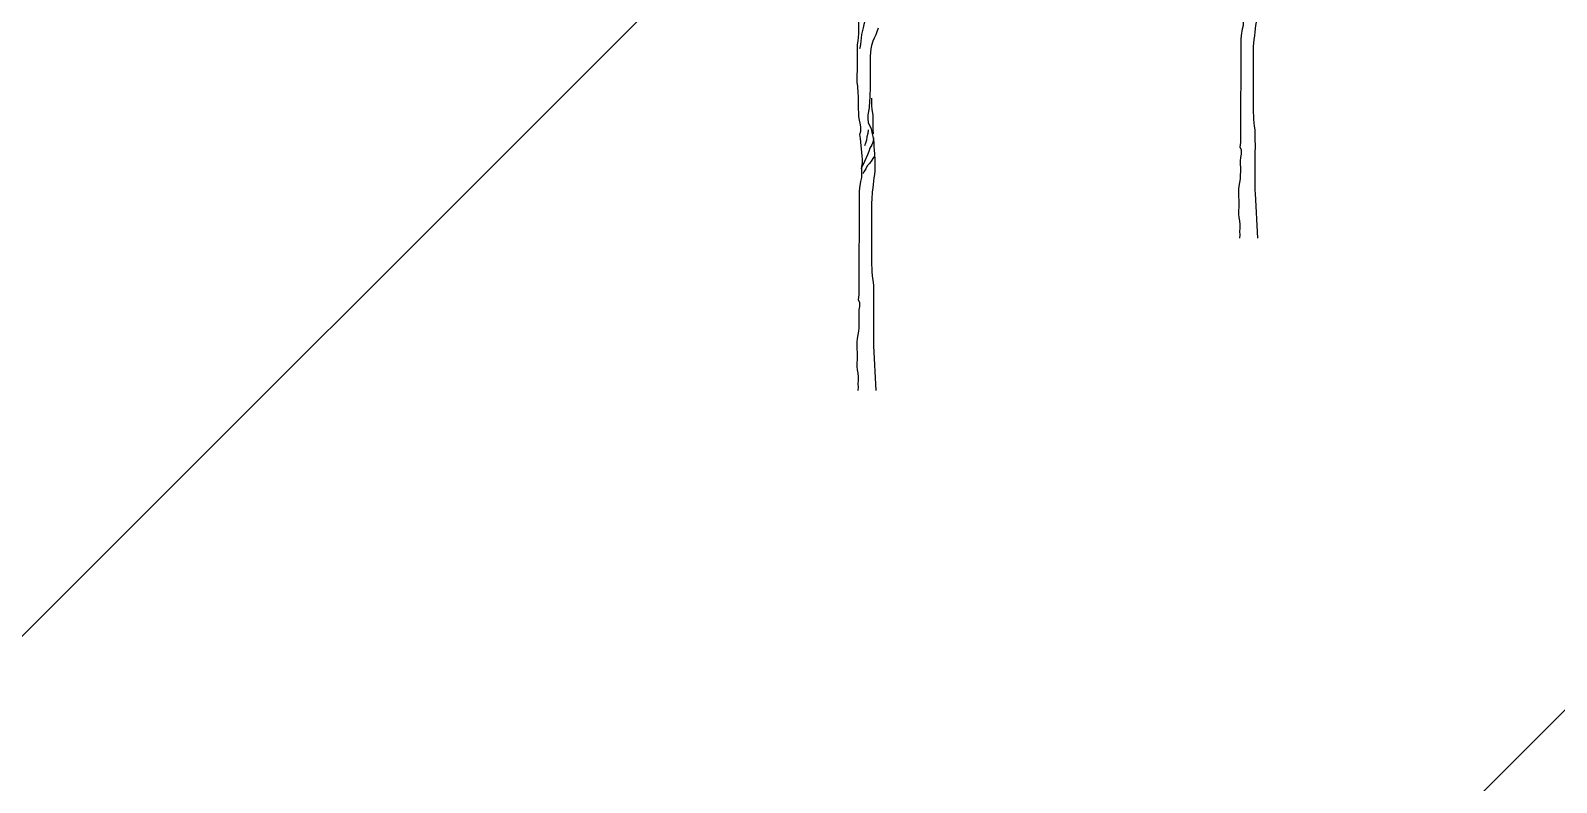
# Model space of a CAD drawing. Header units: inches. Extents: x 350994 to 353538, y 1581369 to 1583842.
# Drawn here: x 351475.04 to 351483.38, y 1583484.02 to 1583488.13 of the extents above; entities that cross this region are included whole.
import ezdxf

# ---------------------------------------------------------------- set-up
doc = ezdxf.new("R2010")
doc.units = ezdxf.units.IN
doc.header["$MEASUREMENT"] = 0
doc.linetypes.add('1', pattern=[0])
doc.layers.add('FOREST', color=96, linetype='Continuous')
doc.layers.add('TREE', color=81, linetype='1')

# ---------------------------------------------------------------- blocks, each defined once
blk = doc.blocks.new('TREE_4')
at = {"color": 94}
for points in [[(-3, -32), (0, 0), (-3, 32), (0, 64), (0, 101), (-3, 136), (-9, 168), (-11, 202), (-11, 237), (-8, 269), (-8, 338), (-11, 370), (-11, 442), (-8, 474), (3, 544), (6, 578), (9, 616), (9, 651), (6, 685), (6, 720), (9, 752), (15, 784), (15, 821), (1, 850), (9, 896), (10, 1901), (13, 1935), (25, 1999), (33, 2037), (33, 2143), (39, 2178), (39, 2216), (36, 2248), (34, 2282), (28, 2346), (25, 2381), (19, 2415), (13, 2453), (22, 2488), (22, 2528), (16, 2563), (11, 2595), (5, 2629), (5, 2667), (2, 2702), (2, 2823), (-1, 2855), (-6, 2924), (-12, 2959), (-12, 3034), (-9, 3075), (-9, 3329), (-3, 3364), (0, 3398), (3, 3436), (3, 3650)], [(191, 3488), (179, 3453), (168, 3421), (153, 3390), (139, 3361), (127, 3320), (121, 3288), (118, 3251), (115, 3216), (115, 2884), (112, 2852), (112, 2814), (109, 2782), (103, 2713), (92, 2644), (92, 2606), (94, 2571), (123, 2508), (129, 2476), (146, 2406), (149, 2372), (149, 2334), (152, 2302), (155, 2268), (161, 2204), (161, 2135), (158, 2103), (155, 2065), (149, 2034), (143, 1970), (140, 1932), (134, 1898), (129, 1828), (126, 1791), (126, 1718), (128, 1687), (128, 1188), (131, 1156), (131, 1119), (137, 1055), (143, 1020), (145, 986), (145, 911), (148, 879), (148, 844), (145, 809), (145, 434), (148, 402), (168, -31)], [(61, 3554), (52, 3523), (46, 3491), (29, 3427), (26, 3393), (20, 3329), (14, 3297), (11, 3286)], [(127, 2806), (126, 2733), (129, 2701), (141, 2638), (141, 2499), (144, 2467), (144, 2461)], [(146, 2421), (143, 2386), (129, 2354), (112, 2323), (100, 2288), (88, 2256), (59, 2193), (45, 2164), (30, 2132), (25, 2123)], [(94, 2499), (91, 2464), (83, 2433), (77, 2401), (68, 2369), (60, 2343)], [(149, 2239), (129, 2204), (109, 2172), (85, 2149), (71, 2120), (54, 2091), (42, 2071)]]:
    blk.add_lwpolyline(points, dxfattribs=at)

msp = doc.modelspace()

# ---------------------------------------------------------------- hatches: boundary and pattern name
at = {"layer": 'FOREST', "lineweight": 5}
h = msp.add_hatch(dxfattribs=at)
h.set_pattern_fill('ANSI31', color=96, scale=50, style=0)
h.paths.add_polyline_path([(351604.9274, 1583347.98), (351663.0036, 1583522.9504), (351611.8779, 1583545.3594), (351490.2916, 1583598.0852), (351436.5696, 1583404.4646), (351529.745, 1583373.1705)])
h.paths.add_polyline_path([(351517.5086, 1583480.1397), (351575.3657, 1583480.1397), (351575.3657, 1583465.1397), (351517.5086, 1583465.1397)], flags=24)

# ---------------------------------------------------------------- block references
at = {"layer": 'TREE', "lineweight": 5, "xscale": 0.0005632341344607994, "yscale": 0.0005632341490127146, "zscale": 0.0005632341444477617}
for p in [(351481.6533, 1583487.0118), (351479.567, 1583486.1781)]:
    msp.add_blockref('TREE_4', p, dxfattribs=at)

doc.saveas('drawing.dxf')
